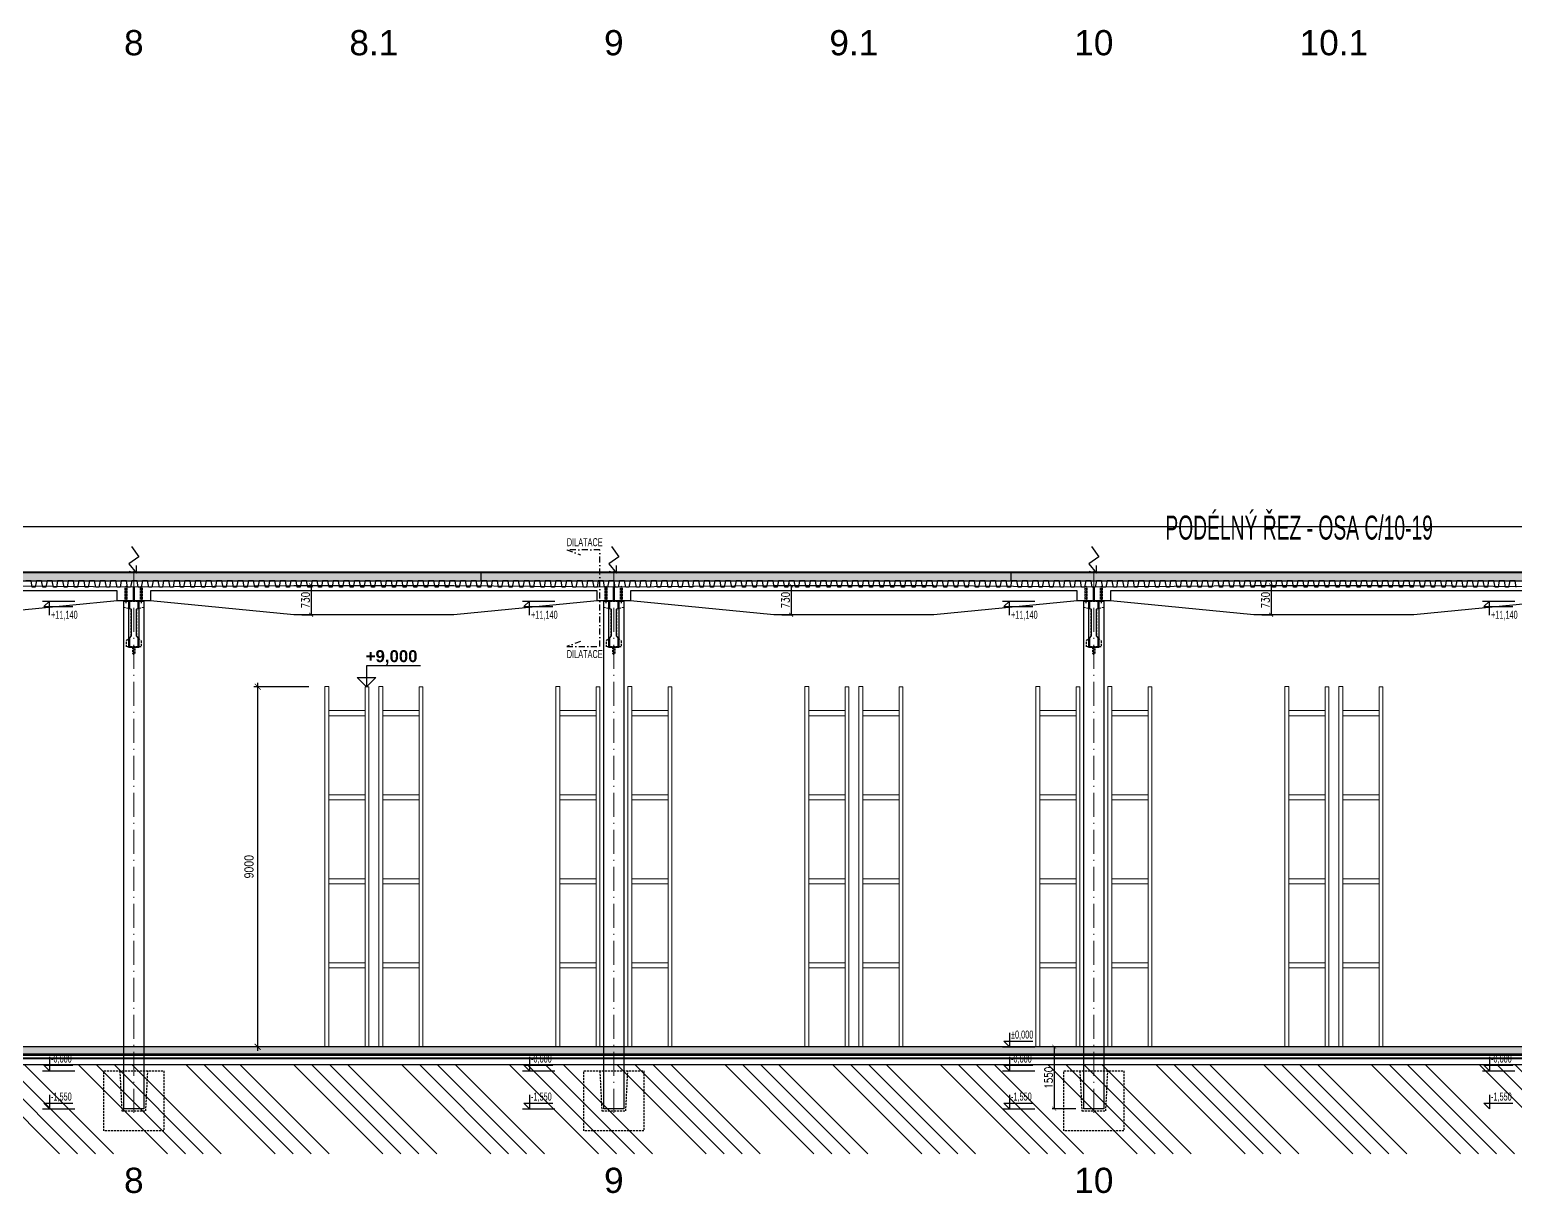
# Model space of a CAD drawing. Header units: millimetres. Extents: x 325046 to 1268204, y 1875583 to 2761998.
# Drawn here: x 787476 to 824615, y 2379859 to 2408947 of the extents above; entities that cross this region are included whole.
import ezdxf
from ezdxf.enums import TextEntityAlignment as Align

# ---------------------------------------------------------------- set-up
doc = ezdxf.new("R2010")
doc.units = ezdxf.units.MM
doc.header["$LTSCALE"] = 100
doc.header["$PDMODE"] = 65
for name, pattern in [('ACAD_ISO10W100', [18.5, 12, -3, 0.5, -3]), ('DASHDOT', [1, 0.5, -0.25, 0, -0.25]), ('DASHED', [0.75, 0.5, -0.25])]:
    doc.linetypes.add(name, pattern=pattern)
for name, color, linetype in [('005', 9, 'Continuous'), ('025', 1, 'Continuous'), ('030', 7, 'Continuous'), ('035', 7, 'Continuous'), ('050', 4, 'Continuous'), ('KOTY', 2, 'Continuous'), ('kóty 100', 5, 'Continuous'), ('POPIS', 7, 'Continuous'), ('Sloupy', 7, 'Continuous'), ('ŠRAF-TERÉN', 34, 'Continuous'), ('ŽB - MONOLIT', 4, 'Continuous')]:
    doc.layers.add(name, color=color, linetype=linetype)
for name, color, linetype, lineweight, true_color in [('IZOLACE - H', 7, 'Continuous', 9, 0x525252), ('PŘÍČKY - SDK', 7, 'Continuous', 30, 0x6a1174), ('TECH - regaly', 7, 'Continuous', 9, 0xa98b7e), ('TRAPÉZ -  KRYTINA', 7, 'Continuous', 25, 0x005875)]:
    doc.layers.add(name, color=color, linetype=linetype, lineweight=lineweight, true_color=true_color)
for name, color, linetype, true_color in [('Izolace tepelná', 7, 'Continuous', 0xfdf0ce), ('Popis OS', 7, 'Continuous', 0xbd0a5d), ('Příprava na dock', 7, 'Continuous', 0x616161), ('VÝŠKOVÉ KOTY', 7, 'Continuous', 0xf90b4b), ('ŽB - Šraf-monol', 7, 'Continuous', 0x6bc2a4)]:
    doc.layers.add(name, color=color, linetype=linetype, true_color=true_color)
doc.layers.add('Objekty - osy', color=5, linetype='ACAD_ISO10W100', lineweight=20)
doc.styles.add('arial 1_200', font='arialbd.ttf', dxfattribs={"height": 300})
doc.styles.add('ARIAL NARROW', font='ARIALN.TTF')
doc.styles.add('ARIL-TENKÝ', font='arial.ttf')
doc.styles.add('ROMANS', font='romans.shx', dxfattribs={"width": 0.8})
doc.dimstyles.new('100', dxfattribs={"dimscale": 100, "dimtxt": 2.3, "dimasz": 1.5, "dimexe": 1, "dimexo": 4, "dimgap": 1, "dimtad": 1, "dimdec": 0, "dimzin": 0, "dimdsep": 46, "dimtxsty": 'ARIAL NARROW', "dimblk": 'ARCHTICK', "dimcen": 4, "dimdle": 1, "dimclrd": 256, "dimclre": 256, "dimclrt": 7, "dimadec": 0, "dimazin": 0, "dimtfac": 1, "dimtdec": 0, "dimtix": 1, "dimtofl": 0, "dimtmove": 0, "dimatfit": 2, "dimldrblk": 'OBLIQUE', "dimfxl": 1, "dimtolj": 1, "dimtzin": 0, "dimlwd": -1, "dimlwe": -1, "dimarcsym": 1})
doc.dimstyles.new('EXT_10', dxfattribs={"dimscale": 100, "dimtxt": 2, "dimasz": 1, "dimexe": 0.5, "dimexo": 2, "dimgap": 0.4, "dimtad": 1, "dimdec": 0, "dimzin": 0, "dimdsep": 46, "dimtxsty": 'ROMANS', "dimblk": 'ARCHTICK', "dimcen": 2, "dimclrd": 256, "dimclre": 256, "dimclrt": 7, "dimadec": 0, "dimazin": 0, "dimtfac": 0.5, "dimtdec": 0, "dimtix": 1, "dimtmove": 2, "dimatfit": 3, "dimldrblk": 'ARCHTICK', "dimfxl": 1, "dimtvp": 93.75, "dimtolj": 1, "dimtzin": 0, "dimarcsym": 0})

# ---------------------------------------------------------------- blocks, each defined once
blk = doc.blocks.new('L1_PO')
at = {"layer": '005', "linetype": 'DASHDOT', "ltscale": 0.5}
for points in [[(2900232, -5311663), (2900232, -5311223)], [(2911852, -5311663), (2911852, -5311223)]]:
    blk.add_lwpolyline(points, dxfattribs=at)
at = {"layer": '030'}
blk.add_lwpolyline([(2904042, -5311223), (2908042, -5311223), (2912022, -5311253), (2912022, -5311603), (2911622, -5311603), (2908042, -5311953), (2904042, -5311953), (2900462, -5311603), (2900062, -5311603), (2900062, -5311253)], close=True, dxfattribs=at)
blk.add_lwpolyline([(2911622, -5311603), (2911622, -5311353), (2900462, -5311353), (2900462, -5311603)], dxfattribs=at)
blk.add_lwpolyline([(2911622, -5311603), (2911622, -5311353), (2900462, -5311353), (2900462, -5311603)], dxfattribs=at)
at = {"layer": '035', "linetype": 'DASHED', "ltscale": 0.5}
for points in [[(2900207, -5311603), (2900207, -5311252)], [(2900257, -5311603), (2900257, -5311252)], [(2911827, -5311603), (2911827, -5311252)], [(2911877, -5311603), (2911877, -5311252)]]:
    blk.add_lwpolyline(points, dxfattribs=at)
blk = doc.blocks.new('HLAVIVE 5 PO')
at = {"layer": 'Příprava na dock', "linetype": 'DASHED'}
blk.add_lwpolyline([(2345597, -5228059), (2345597, -5226559), (2347097, -5226559), (2347097, -5228059)], close=True, dxfattribs=at)
blk.add_lwpolyline([(2345997, -5226559), (2346047, -5227559), (2346647, -5227559), (2346697, -5226559)], dxfattribs=at)
blk = doc.blocks.new('HROMOSVOD')
at = {"layer": 'Sloupy'}
for p, q in [((-215544, -3763603), (-215365, -3763858)), ((-215365, -3763858), (-215611, -3764037)), ((-215611, -3764037), (-215422, -3764264)), ((-215422, -3764264), (-215605, -3764227)), ((-215422, -3764264), (-215425, -3764077))]:
    blk.add_line(p, q, dxfattribs=at)
blk = doc.blocks.new('_ARCHTICK')
at = {"color": 0, "linetype": 'ByBlock', "const_width": 0.15}
blk.add_lwpolyline([(-0.5, -0.5), (0.5, 0.5)], dxfattribs=at)
blk = doc.blocks.new('*D707')
at = {"layer": 'Defpoints', "color": 0, "transparency": 16777216}
for p in [(806079, 2395053), (806079, 2394323), (806510, 2394323)]:
    blk.add_point(p, dxfattribs=at)
at = {"layer": 'KOTY', "lineweight": -2, "transparency": 16777216}
for p, q in [((806279, 2395053), (806560, 2395053)), ((806510, 2395053), (806510, 2394323)), ((806279, 2394323), (806560, 2394323))]:
    blk.add_line(p, q, dxfattribs=at)
at = {"layer": 'KOTY', "lineweight": -2, "transparency": 16777216, "xscale": 100, "yscale": 100, "zscale": 100}
for p, rotation in [((806510, 2395053), 90), ((806510, 2394323), 270)]:
    blk.add_blockref('_ARCHTICK', p, dxfattribs=dict(at, rotation=rotation))
at = {"layer": 'KOTY', "color": 7, "transparency": 16777216, "insert": (806370, 2394688), "char_height": 200, "attachment_point": 5, "rotation": 90, "style": 'ROMANS'}
blk.add_mtext('\\A1;730', dxfattribs=at)
blk = doc.blocks.new('*D708')
at = {"layer": 'Defpoints', "color": 0, "transparency": 16777216}
for p in [(794079, 2395053), (794079, 2394323), (794510, 2394323)]:
    blk.add_point(p, dxfattribs=at)
at = {"layer": 'KOTY', "lineweight": -2, "transparency": 16777216}
for p, q in [((794279, 2395053), (794560, 2395053)), ((794510, 2395053), (794510, 2394323)), ((794279, 2394323), (794560, 2394323))]:
    blk.add_line(p, q, dxfattribs=at)
at = {"layer": 'KOTY', "lineweight": -2, "transparency": 16777216, "xscale": 100, "yscale": 100, "zscale": 100}
for p, rotation in [((794510, 2395053), 90), ((794510, 2394323), 270)]:
    blk.add_blockref('_ARCHTICK', p, dxfattribs=dict(at, rotation=rotation))
at = {"layer": 'KOTY', "color": 7, "transparency": 16777216, "insert": (794370, 2394688), "char_height": 200, "attachment_point": 5, "rotation": 90, "style": 'ROMANS'}
blk.add_mtext('\\A1;730', dxfattribs=at)
blk = doc.blocks.new('*D711')
at = {"layer": 'Defpoints', "color": 0, "transparency": 16777216}
for p in [(818079, 2395053), (818079, 2394323), (818510, 2394323)]:
    blk.add_point(p, dxfattribs=at)
at = {"layer": 'KOTY', "lineweight": -2, "transparency": 16777216}
for p, q in [((818279, 2395053), (818560, 2395053)), ((818510, 2395053), (818510, 2394323)), ((818279, 2394323), (818560, 2394323))]:
    blk.add_line(p, q, dxfattribs=at)
at = {"layer": 'KOTY', "lineweight": -2, "transparency": 16777216, "xscale": 100, "yscale": 100, "zscale": 100}
for p, rotation in [((818510, 2395053), 90), ((818510, 2394323), 270)]:
    blk.add_blockref('_ARCHTICK', p, dxfattribs=dict(at, rotation=rotation))
at = {"layer": 'KOTY', "color": 7, "transparency": 16777216, "insert": (818370, 2394688), "char_height": 200, "attachment_point": 5, "rotation": 90, "style": 'ROMANS'}
blk.add_mtext('\\A1;730', dxfattribs=at)
blk = doc.blocks.new('*D712')
at = {"layer": 'Defpoints', "color": 0, "transparency": 16777216}
for p in [(813829, 2383523), (813089, 2381973), (813829, 2381973)]:
    blk.add_point(p, dxfattribs=at)
at = {"layer": 'KOTY', "lineweight": -2, "transparency": 16777216}
for p, q in [((813629, 2383523), (813039, 2383523)), ((813089, 2383523), (813089, 2381973)), ((813629, 2381973), (813039, 2381973))]:
    blk.add_line(p, q, dxfattribs=at)
at = {"layer": 'KOTY', "lineweight": -2, "transparency": 16777216, "xscale": 100, "yscale": 100, "zscale": 100}
for p, rotation in [((813089, 2383523), 90), ((813089, 2381973), 270)]:
    blk.add_blockref('_ARCHTICK', p, dxfattribs=dict(at, rotation=rotation))
at = {"layer": 'KOTY', "color": 7, "transparency": 16777216, "insert": (812949, 2382748), "char_height": 200, "attachment_point": 5, "rotation": 90, "style": 'ROMANS'}
blk.add_mtext('\\A1;1550', dxfattribs=at)
blk = doc.blocks.new('*D1512')
at = {"layer": 'Defpoints', "color": 0, "linetype": 'ByBlock', "ltscale": 100, "transparency": 16777216}
for p in [(793175, 2392523), (794854, 2392523), (794854, 2383523)]:
    blk.add_point(p, dxfattribs=at)
at = {"layer": 'kóty 100', "linetype": 'ByBlock', "ltscale": 100, "transparency": 16777216}
for p, q in [((794454, 2392523), (793075, 2392523)), ((793175, 2383423), (793175, 2392623)), ((794454, 2383523), (793075, 2383523))]:
    blk.add_line(p, q, dxfattribs=at)
at = {"layer": 'kóty 100', "linetype": 'ByBlock', "ltscale": 100, "transparency": 16777216, "xscale": 150, "yscale": 150, "zscale": 150}
for p, rotation in [((793175, 2392523), 90), ((793175, 2383523), 270)]:
    blk.add_blockref('_ARCHTICK', p, dxfattribs=dict(at, rotation=rotation))
at = {"layer": 'kóty 100', "color": 7, "linetype": 'ByBlock', "ltscale": 100, "transparency": 16777216, "insert": (792958, 2388023), "char_height": 230, "attachment_point": 5, "rotation": 90, "style": 'ARIAL NARROW'}
blk.add_mtext('\\A1;9000', dxfattribs=at)
blk = doc.blocks.new('_Oblique')
at = {"color": 0, "lineweight": -2}
blk.add_line((-0.5, -0.5), (0.5, 0.5), dxfattribs=at)

msp = doc.modelspace()

# ---------------------------------------------------------------- hatches: boundary and pattern name
at = {"layer": 'Izolace tepelná'}
h = msp.add_hatch(color=256, dxfattribs=at)
h.dxf.hatch_style = 1
h.paths.add_polyline_path([(786485.7, 2395373.1), (785407.2, 2395373.1), (785407.2, 2395173.1), (786485.7, 2395173.1)])
h.paths.add_polyline_path([(792485.7, 2395373.1), (786485.7, 2395373.1), (786485.7, 2395173.1), (792485.7, 2395173.1)])
h.paths.add_polyline_path([(798485.7, 2395373.1), (792485.7, 2395373.1), (792485.7, 2395173.1), (792543.5, 2395173.1), (798485.7, 2395173.1)])
h.paths.add_polyline_path([(798760.7, 2395373.1), (798485.7, 2395373.1), (798485.7, 2395173.1), (798760.7, 2395173.1)])
h = msp.add_hatch(color=256, dxfattribs=at)
h.dxf.hatch_style = 1
h.paths.add_polyline_path([(799735.7, 2395373.1), (798657.2, 2395373.1), (798657.2, 2395173.1), (799735.7, 2395173.1)])
h.paths.add_polyline_path([(805735.7, 2395373.1), (799735.7, 2395373.1), (799735.7, 2395173.1), (805735.7, 2395173.1)])
h.paths.add_polyline_path([(811735.7, 2395373.1), (805735.7, 2395373.1), (805735.7, 2395173.1), (805793.5, 2395173.1), (811735.7, 2395173.1)])
h.paths.add_polyline_path([(812010.7, 2395373.1), (811735.7, 2395373.1), (811735.7, 2395173.1), (812010.7, 2395173.1)])
h = msp.add_hatch(color=256, dxfattribs=at)
h.dxf.hatch_style = 1
h.paths.add_polyline_path([(812985.7, 2395373.1), (811907.2, 2395373.1), (811907.2, 2395173.1), (812985.7, 2395173.1)])
h.paths.add_polyline_path([(818985.7, 2395373.1), (812985.7, 2395373.1), (812985.7, 2395173.1), (818985.7, 2395173.1)])
h.paths.add_polyline_path([(824985.7, 2395373.1), (818985.7, 2395373.1), (818985.7, 2395173.1), (819043.5, 2395173.1), (824985.7, 2395173.1)])
h.paths.add_polyline_path([(825260.7, 2395373.1), (824985.7, 2395373.1), (824985.7, 2395173.1), (825260.7, 2395173.1)])
at = {"layer": 'ŠRAF-TERÉN'}
h = msp.add_hatch(dxfattribs=at)
h.set_pattern_fill('ANSI34', color=256, scale=100, angle=90, style=0)
h.set_pattern_definition([(135, (-468487, -136844.4), (-1347.0384, -1347.0384), []), (135, (-468487, -136395.4), (-1347.0384, -1347.0384), []), (135, (-468487, -135946.3), (-1347.0384, -1347.0384), []), (135, (-468487, -135497.3), (-1347.0384, -1347.0384), [])])
h.paths.add_polyline_path([(706303.7, 2383073.1), (711878.7, 2383073.1), (711878.7, 2381723.1), (711328.7, 2381723.1), (711328.7, 2380848.7), (706803.7, 2380848.7), (706803.7, 2381723.1), (706303.7, 2381723.1)])
h.paths.add_polyline_path([(700798.2, 2382764.2), (704598.7, 2382923.1), (705312.2, 2382923.1), (705466.2, 2382724.7), (705803.7, 2382724.7), (705803.7, 2381723.1), (705303.7, 2381723.1), (705303.7, 2380848.7), (700798.2, 2380848.7)])
h.paths.add_polyline_path([(717828.7, 2383073.1), (717828.7, 2381723.1), (717328.7, 2381723.1), (717328.7, 2380848.7), (712828.7, 2380848.7), (712828.7, 2381723.1), (712278.7, 2381723.1), (712278.7, 2381763.1), (712278.7, 2381763.1), (712278.7, 2381883.1), (712278.7, 2383073.1)])
h.paths.add_polyline_path([(718078.7, 2383073.1), (718078.7, 2381723.1), (717828.7, 2381723.1), (717828.7, 2381763.1), (717838.7, 2381763.1), (717838.7, 2381883.1), (717837.8, 2383073.1)])
h.paths.add_polyline_path([(718078.7, 2383073.1), (718328.7, 2383073.1), (718328.7, 2381883.1), (718318.7, 2381883.1), (718318.7, 2381763.1), (718319.1, 2381723.1), (718078.7, 2381723.1)])
h.paths.add_polyline_path([(1017133.1, 2383073.1), (1017036.8, 2380848.7), (718828.7, 2380848.7), (718828.7, 2381723.1), (718328.7, 2381723.1), (718328.7, 2381763.1), (718328.7, 2381763.1), (718328.7, 2381883.1), (718328.7, 2383073.1)])
h.paths.add_polyline_path([(718428.7, 2381723.1), (718828.7, 2381723.1), (718828.7, 2380848.7), (718384.9, 2380848.7)], flags=17)
h.paths.add_polyline_path([(718078.7, 2381723.1), (718328.7, 2381723.1), (718328.7, 2380848.7), (718078.7, 2380848.7)])
h.paths.add_polyline_path([(717828.7, 2381723.1), (718078.7, 2381723.1), (718078.7, 2380848.7), (717828.7, 2380848.7)])
h.paths.add_polyline_path([(717328.7, 2381723.1), (717728.7, 2381723.1), (717772.4, 2380848.7), (717328.7, 2380848.7)], flags=17)
h.paths.add_polyline_path([(712378.7, 2381723.1), (712828.7, 2381723.1), (712828.7, 2380848.7), (712334.9, 2380848.7)], flags=17)
h.paths.add_polyline_path([(712078.7, 2381723.1), (712278.7, 2381723.1), (712278.7, 2380848.7), (712078.7, 2380848.7)])
h.paths.add_polyline_path([(711878.7, 2381723.1), (712078.7, 2381723.1), (712078.7, 2380848.7), (711878.7, 2380848.7)])
h.paths.add_polyline_path([(711328.7, 2381723.1), (711778.7, 2381723.1), (711822.4, 2380848.7), (711328.7, 2380848.7)], flags=17)
h.paths.add_polyline_path([(706403.7, 2381723.1), (706803.7, 2381723.1), (706803.7, 2380848.7), (706359.9, 2380848.7)], flags=17)
h.paths.add_polyline_path([(706078.7, 2381723.1), (706303.7, 2381723.1), (706303.7, 2380848.7), (706078.7, 2380848.7)])
h.paths.add_polyline_path([(705803.7, 2381723.1), (706078.7, 2381723.1), (706078.7, 2380848.7), (705803.7, 2380848.7)])
h.paths.add_polyline_path([(705303.7, 2381723.1), (705703.7, 2381723.1), (705747.4, 2380848.7), (705303.7, 2380848.7)], flags=17)
at = {"layer": 'ŽB - Šraf-monol'}
msp.add_hatch(color=256, dxfattribs=at).paths.add_polyline_path([(1018353.7, 2383523.1), (1018353.7, 2383343.1), (705803.7, 2383343.1), (705803.7, 2383523.1)])

# ---------------------------------------------------------------- linework, layer by layer
at = {"layer": '005', "linetype": 'DASHDOT', "ltscale": 0.5}
for points in [[(790078.7, 2393323.1), (790078.7, 2393573.1)], [(802078.7, 2393323.1), (802078.7, 2393573.1)], [(814078.7, 2393323.1), (814078.7, 2393573.1)]]:
    msp.add_lwpolyline(points, dxfattribs=at)
at = {"layer": '025', "linetype": 'DASHED'}
for points, const_width in [([(789888.7, 2394663.1), (789888.7, 2395003.1)], 20), ([(790268.7, 2394663.1), (790268.7, 2395003.1)], 20), ([(801888.7, 2394663.1), (801888.7, 2395003.1)], 20), ([(802268.7, 2394663.1), (802268.7, 2395003.1)], 20), ([(813888.7, 2394663.1), (813888.7, 2395003.1)], 20), ([(814268.7, 2394663.1), (814268.7, 2395003.1)], 20), ([(790078.7, 2393373.1), (790078.7, 2393523.1)], 25), ([(802078.7, 2393373.1), (802078.7, 2393523.1)], 25), ([(814078.7, 2393373.1), (814078.7, 2393523.1)], 25)]:
    msp.add_lwpolyline(points, dxfattribs=dict(at, const_width=const_width))
at = {"layer": '035', "linetype": 'DASHED'}
for points in [[(789828.7, 2394663.7), (790328.7, 2394663.7), (790328.7, 2394503.8), (790143.7, 2394464.8), (790143.7, 2393793.1), (790263.7, 2393673.1), (790263.7, 2393523.1), (789893.7, 2393523.1), (789893.7, 2393673.1), (790013.7, 2393793.1), (790013.7, 2394464.8), (789828.7, 2394503.8), (789828.7, 2394663.7)], [(801828.7, 2394663.7), (802328.7, 2394663.7), (802328.7, 2394503.8), (802143.7, 2394464.8), (802143.7, 2393793.1), (802263.7, 2393673.1), (802263.7, 2393523.1), (801893.7, 2393523.1), (801893.7, 2393673.1), (802013.7, 2393793.1), (802013.7, 2394464.8), (801828.7, 2394503.8), (801828.7, 2394663.7)], [(813828.7, 2394663.7), (814328.7, 2394663.7), (814328.7, 2394503.8), (814143.7, 2394464.8), (814143.7, 2393793.1), (814263.7, 2393673.1), (814263.7, 2393523.1), (813893.7, 2393523.1), (813893.7, 2393673.1), (814013.7, 2393793.1), (814013.7, 2394464.8), (813828.7, 2394503.8), (813828.7, 2394663.7)]]:
    msp.add_lwpolyline(points, dxfattribs=at)
at = {"layer": '035', "ltscale": 0.5}
for points in [[(789828.7, 2394663.1), (789948.7, 2394663.1), (789948.7, 2393513.1), (790208.7, 2393513.1), (790208.7, 2394663.1), (790328.7, 2394663.1), (790328.7, 2381973.1), (789828.7, 2381973.1)], [(801828.7, 2394663.1), (801948.7, 2394663.1), (801948.7, 2393513.1), (802208.7, 2393513.1), (802208.7, 2394663.1), (802328.7, 2394663.1), (802328.7, 2381973.1), (801828.7, 2381973.1)], [(813828.7, 2394663.1), (813948.7, 2394663.1), (813948.7, 2393513.1), (814208.7, 2393513.1), (814208.7, 2394663.1), (814328.7, 2394663.1), (814328.7, 2381973.1), (813828.7, 2381973.1)]]:
    msp.add_lwpolyline(points, close=True, dxfattribs=at)
at = {"layer": '035', "linetype": 'DASHED'}
for points in [[(790048.7, 2393513.1), (790048.7, 2393353.1), (790108.7, 2393353.1), (790108.7, 2393513.1)], [(802048.7, 2393513.1), (802048.7, 2393353.1), (802108.7, 2393353.1), (802108.7, 2393513.1)], [(814048.7, 2393513.1), (814048.7, 2393353.1), (814108.7, 2393353.1), (814108.7, 2393513.1)]]:
    msp.add_lwpolyline(points, close=True, dxfattribs=at)
at = {"layer": '050', "linetype": 'DASHDOT', "ltscale": 3}
msp.add_lwpolyline([(801247.7, 2393655), (800900.1, 2393530.9), (801728.7, 2393530.9), (801728.7, 2395943.8), (800900.1, 2395943.8), (801247.7, 2395819.6)], dxfattribs=at)
at = {"layer": '050'}
for points in [[(789968.7, 2394663.7), (789968.7, 2394474.3), (790013.7, 2394464.8), (790013.7, 2393793.1), (789968.7, 2393748.1), (789968.7, 2393523.1), (790188.7, 2393523.1), (790188.7, 2393748.1), (790143.7, 2393793.1), (790143.7, 2394464.8), (790188.7, 2394474.3), (790188.7, 2394663.7)], [(801968.7, 2394663.7), (801968.7, 2394474.3), (802013.7, 2394464.8), (802013.7, 2393793.1), (801968.7, 2393748.1), (801968.7, 2393523.1), (802188.7, 2393523.1), (802188.7, 2393748.1), (802143.7, 2393793.1), (802143.7, 2394464.8), (802188.7, 2394474.3), (802188.7, 2394663.7)], [(813968.7, 2394663.7), (813968.7, 2394474.3), (814013.7, 2394464.8), (814013.7, 2393793.1), (813968.7, 2393748.1), (813968.7, 2393523.1), (814188.7, 2393523.1), (814188.7, 2393748.1), (814143.7, 2393793.1), (814143.7, 2394464.8), (814188.7, 2394474.3), (814188.7, 2394663.7)]]:
    msp.add_lwpolyline(points, close=True, dxfattribs=at)
at = {"layer": 'IZOLACE - H', "linetype": 'ByBlock', "ltscale": 1000}
for p, q in [((785407.2, 2395393.1), (798760.7, 2395393.1)), ((798657.2, 2395393.1), (812010.7, 2395393.1)), ((811907.2, 2395393.1), (825260.7, 2395393.1))]:
    msp.add_line(p, q, dxfattribs=at)
at = {"layer": 'IZOLACE - H', "linetype": 'DASHED', "ltscale": 10, "const_width": 20}
for points in [[(785407.2, 2395383.1), (798760.7, 2395383.1)], [(798657.2, 2395383.1), (812010.7, 2395383.1)], [(811907.2, 2395383.1), (825260.7, 2395383.1)]]:
    msp.add_lwpolyline(points, dxfattribs=at)
at = {"layer": 'IZOLACE - H', "linetype": 'DASHED', "ltscale": 5, "const_width": 20, "flags": 128}
msp.add_lwpolyline([(705803.7, 2383323.1), (1018353.7, 2383323.1)], dxfattribs=at)
at = {"layer": 'IZOLACE - H', "linetype": 'ByBlock', "ltscale": 1000, "flags": 128}
for points in [[(705803.7, 2383333.1), (1018189, 2383333.1)], [(705803.7, 2383313.1), (1018353.7, 2383313.1)]]:
    msp.add_lwpolyline(points, dxfattribs=at)
at = {"layer": 'Izolace tepelná'}
for points in [[(798760.7, 2395173.1), (798760.7, 2395373.1), (785407.2, 2395373.1)], [(785407.2, 2395173.1), (798760.7, 2395173.1)], [(812010.7, 2395173.1), (812010.7, 2395373.1), (798657.2, 2395373.1)], [(798657.2, 2395173.1), (812010.7, 2395173.1)], [(825260.7, 2395173.1), (825260.7, 2395373.1), (811907.2, 2395373.1)], [(811907.2, 2395173.1), (825260.7, 2395173.1)], [(1018353.7, 2383233.1), (705803.7, 2383233.1), (705803.7, 2383313.1)], [(705803.7, 2383313.1), (1018353.7, 2383313.1)]]:
    msp.add_lwpolyline(points, dxfattribs=at)
at = {"layer": 'KOTY'}
for p, q in [((787791.8, 2394663.1), (788601.3, 2394663.1)), ((799791.8, 2394663.1), (800601.3, 2394663.1)), ((811791.8, 2394663.1), (812601.3, 2394663.1)), ((823791.8, 2394663.1), (824601.3, 2394663.1)), ((811791.8, 2383523.1), (812601.3, 2383523.1)), ((787791.8, 2382923.1), (788601.3, 2382923.1)), ((799791.8, 2382923.1), (800601.3, 2382923.1)), ((811791.8, 2382923.1), (812601.3, 2382923.1)), ((823791.8, 2382923.1), (824601.3, 2382923.1)), ((787791.8, 2381973.1), (788601.3, 2381973.1)), ((799791.8, 2381973.1), (800601.3, 2381973.1)), ((811791.8, 2381973.1), (812601.3, 2381973.1))]:
    msp.add_line(p, q, dxfattribs=at)
at = {"layer": 'KOTY', "flags": 128}
for points in [[(787966.5, 2394312.2), (787966.5, 2394663.1), (787831.5, 2394528.1), (788556.5, 2394528.1)], [(799966.5, 2394312.2), (799966.5, 2394663.1), (799831.5, 2394528.1), (800556.5, 2394528.1)], [(811966.5, 2394312.2), (811966.5, 2394663.1), (811831.5, 2394528.1), (812556.5, 2394528.1)], [(823966.5, 2394312.2), (823966.5, 2394663.1), (823831.5, 2394528.1), (824556.5, 2394528.1)], [(811966.5, 2383874), (811966.5, 2383523.1), (811831.5, 2383658.1), (812556.5, 2383658.1)], [(787966.5, 2383274), (787966.5, 2382923.1), (787831.5, 2383058.1), (788556.5, 2383058.1)], [(799966.5, 2383274), (799966.5, 2382923.1), (799831.5, 2383058.1), (800556.5, 2383058.1)], [(811966.5, 2383274), (811966.5, 2382923.1), (811831.5, 2383058.1), (812556.5, 2383058.1)], [(823966.5, 2383274), (823966.5, 2382923.1), (823831.5, 2383058.1), (824556.5, 2383058.1)], [(787966.5, 2382324), (787966.5, 2381973.1), (787831.5, 2382108.1), (788556.5, 2382108.1)], [(799966.5, 2382324), (799966.5, 2381973.1), (799831.5, 2382108.1), (800556.5, 2382108.1)], [(811966.5, 2382324), (811966.5, 2381973.1), (811831.5, 2382108.1), (812556.5, 2382108.1)], [(823966.5, 2382324), (823966.5, 2381973.1), (823831.5, 2382108.1), (824556.5, 2382108.1)]]:
    msp.add_lwpolyline(points, dxfattribs=at)
at = {"layer": 'kóty 100'}
msp.add_line((1024720.1, 2396523.1), (705683.7, 2396523.1), dxfattribs=at)
at = {"layer": 'Objekty - osy', "ltscale": 0.5}
for points in [[(790078.7, 2395423.5), (790078.7, 2381773.1)], [(802078.7, 2395423.5), (802078.7, 2381773.1)], [(814078.7, 2395423.5), (814078.7, 2381773.1)]]:
    msp.add_lwpolyline(points, dxfattribs=at)
at = {"layer": 'PŘÍČKY - SDK'}
msp.add_line((705803.7, 2383230.5), (1018353.7, 2383230.5), dxfattribs=at)
at = {"layer": 'TECH - regaly', "linetype": 'ByBlock', "ltscale": 100}
for points in [[(794853.7, 2392526.3), (794957.3, 2392526.3), (794957.3, 2383523.1), (794853.7, 2383523.1)], [(795858.6, 2392522.6), (795953.7, 2392522.6), (795953.7, 2383523.1), (795858.6, 2383523.1)], [(796203.7, 2392526.3), (796307.3, 2392526.3), (796307.3, 2383523.1), (796203.7, 2383523.1)], [(797208.6, 2392522.6), (797303.7, 2392522.6), (797303.7, 2383523.1), (797208.6, 2383523.1)], [(800628.7, 2392526.3), (800732.3, 2392526.3), (800732.3, 2383523.1), (800628.7, 2383523.1)], [(801633.6, 2392522.6), (801728.7, 2392522.6), (801728.7, 2383523.1), (801633.6, 2383523.1)], [(802428.7, 2392526.3), (802532.3, 2392526.3), (802532.3, 2383523.1), (802428.7, 2383523.1)], [(803433.6, 2392522.6), (803528.7, 2392522.6), (803528.7, 2383523.1), (803433.6, 2383523.1)], [(806853.7, 2392526.3), (806957.3, 2392526.3), (806957.3, 2383523.1), (806853.7, 2383523.1)], [(807858.6, 2392522.6), (807953.7, 2392522.6), (807953.7, 2383523.1), (807858.6, 2383523.1)], [(808203.7, 2392526.3), (808307.3, 2392526.3), (808307.3, 2383523.1), (808203.7, 2383523.1)], [(809208.6, 2392522.6), (809303.7, 2392522.6), (809303.7, 2383523.1), (809208.6, 2383523.1)], [(812628.7, 2392526.3), (812732.3, 2392526.3), (812732.3, 2383523.1), (812628.7, 2383523.1)], [(813633.6, 2392522.6), (813728.7, 2392522.6), (813728.7, 2383523.1), (813633.6, 2383523.1)], [(814428.7, 2392526.3), (814532.3, 2392526.3), (814532.3, 2383523.1), (814428.7, 2383523.1)], [(815433.6, 2392522.6), (815528.7, 2392522.6), (815528.7, 2383523.1), (815433.6, 2383523.1)], [(818853.7, 2392526.3), (818957.3, 2392526.3), (818957.3, 2383523.1), (818853.7, 2383523.1)], [(819858.6, 2392522.6), (819953.7, 2392522.6), (819953.7, 2383523.1), (819858.6, 2383523.1)], [(820203.7, 2392526.3), (820307.3, 2392526.3), (820307.3, 2383523.1), (820203.7, 2383523.1)], [(821208.6, 2392522.6), (821303.7, 2392522.6), (821303.7, 2383523.1), (821208.6, 2383523.1)], [(794957.3, 2391930.1), (795858.6, 2391930.1), (795858.6, 2391791.9), (794957.3, 2391791.9)], [(796307.3, 2391930.1), (797208.6, 2391930.1), (797208.6, 2391791.9), (796307.3, 2391791.9)], [(800732.3, 2391930.1), (801633.6, 2391930.1), (801633.6, 2391791.9), (800732.3, 2391791.9)], [(802532.3, 2391930.1), (803433.6, 2391930.1), (803433.6, 2391791.9), (802532.3, 2391791.9)], [(806957.3, 2391930.1), (807858.6, 2391930.1), (807858.6, 2391791.9), (806957.3, 2391791.9)], [(808307.3, 2391930.1), (809208.6, 2391930.1), (809208.6, 2391791.9), (808307.3, 2391791.9)], [(812732.3, 2391930.1), (813633.6, 2391930.1), (813633.6, 2391791.9), (812732.3, 2391791.9)], [(814532.3, 2391930.1), (815433.6, 2391930.1), (815433.6, 2391791.9), (814532.3, 2391791.9)], [(818957.3, 2391930.1), (819858.6, 2391930.1), (819858.6, 2391791.9), (818957.3, 2391791.9)], [(820307.3, 2391930.1), (821208.6, 2391930.1), (821208.6, 2391791.9), (820307.3, 2391791.9)], [(794957.3, 2389821.9), (795858.6, 2389821.9), (795858.6, 2389692.3), (794957.3, 2389692.3)], [(796307.3, 2389821.9), (797208.6, 2389821.9), (797208.6, 2389692.3), (796307.3, 2389692.3)], [(800732.3, 2389821.9), (801633.6, 2389821.9), (801633.6, 2389692.3), (800732.3, 2389692.3)], [(802532.3, 2389821.9), (803433.6, 2389821.9), (803433.6, 2389692.3), (802532.3, 2389692.3)], [(806957.3, 2389821.9), (807858.6, 2389821.9), (807858.6, 2389692.3), (806957.3, 2389692.3)], [(808307.3, 2389821.9), (809208.6, 2389821.9), (809208.6, 2389692.3), (808307.3, 2389692.3)], [(812732.3, 2389821.9), (813633.6, 2389821.9), (813633.6, 2389692.3), (812732.3, 2389692.3)], [(814532.3, 2389821.9), (815433.6, 2389821.9), (815433.6, 2389692.3), (814532.3, 2389692.3)], [(818957.3, 2389821.9), (819858.6, 2389821.9), (819858.6, 2389692.3), (818957.3, 2389692.3)], [(820307.3, 2389821.9), (821208.6, 2389821.9), (821208.6, 2389692.3), (820307.3, 2389692.3)], [(794957.3, 2387722.3), (795858.6, 2387722.3), (795858.6, 2387592.7), (794957.3, 2387592.7)], [(796307.3, 2387722.3), (797208.6, 2387722.3), (797208.6, 2387592.7), (796307.3, 2387592.7)], [(800732.3, 2387722.3), (801633.6, 2387722.3), (801633.6, 2387592.7), (800732.3, 2387592.7)], [(802532.3, 2387722.3), (803433.6, 2387722.3), (803433.6, 2387592.7), (802532.3, 2387592.7)], [(806957.3, 2387722.3), (807858.6, 2387722.3), (807858.6, 2387592.7), (806957.3, 2387592.7)], [(808307.3, 2387722.3), (809208.6, 2387722.3), (809208.6, 2387592.7), (808307.3, 2387592.7)], [(812732.3, 2387722.3), (813633.6, 2387722.3), (813633.6, 2387592.7), (812732.3, 2387592.7)], [(814532.3, 2387722.3), (815433.6, 2387722.3), (815433.6, 2387592.7), (814532.3, 2387592.7)], [(818957.3, 2387722.3), (819858.6, 2387722.3), (819858.6, 2387592.7), (818957.3, 2387592.7)], [(820307.3, 2387722.3), (821208.6, 2387722.3), (821208.6, 2387592.7), (820307.3, 2387592.7)], [(794957.3, 2385622.7), (795858.6, 2385622.7), (795858.6, 2385493.1), (794957.3, 2385493.1)], [(796307.3, 2385622.7), (797208.6, 2385622.7), (797208.6, 2385493.1), (796307.3, 2385493.1)], [(800732.3, 2385622.7), (801633.6, 2385622.7), (801633.6, 2385493.1), (800732.3, 2385493.1)], [(802532.3, 2385622.7), (803433.6, 2385622.7), (803433.6, 2385493.1), (802532.3, 2385493.1)], [(806957.3, 2385622.7), (807858.6, 2385622.7), (807858.6, 2385493.1), (806957.3, 2385493.1)], [(808307.3, 2385622.7), (809208.6, 2385622.7), (809208.6, 2385493.1), (808307.3, 2385493.1)], [(812732.3, 2385622.7), (813633.6, 2385622.7), (813633.6, 2385493.1), (812732.3, 2385493.1)], [(814532.3, 2385622.7), (815433.6, 2385622.7), (815433.6, 2385493.1), (814532.3, 2385493.1)], [(818957.3, 2385622.7), (819858.6, 2385622.7), (819858.6, 2385493.1), (818957.3, 2385493.1)], [(820307.3, 2385622.7), (821208.6, 2385622.7), (821208.6, 2385493.1), (820307.3, 2385493.1)]]:
    msp.add_lwpolyline(points, close=True, dxfattribs=at)
at = {"layer": 'TRAPÉZ -  KRYTINA', "flags": 128}
for points in [[(798761.2, 2395107.5), (798743.5, 2395013.1), (798693.5, 2395013.1), (798668.5, 2395013.1), (798638.5, 2395173.1), (798508.5, 2395173.1), (798478.5, 2395013.1), (798428.5, 2395013.1), (798403.5, 2395013.1), (798373.5, 2395173.1), (798243.5, 2395173.1), (798213.5, 2395013.1), (798163.5, 2395013.1), (798138.5, 2395013.1), (798108.5, 2395173.1), (797978.5, 2395173.1), (797948.5, 2395013.1), (797898.5, 2395013.1), (797873.5, 2395013.1), (797843.5, 2395173.1), (797713.5, 2395173.1), (797683.5, 2395013.1), (797633.5, 2395013.1), (797608.5, 2395013.1), (797578.5, 2395173.1), (797448.5, 2395173.1), (797418.5, 2395013.1), (797368.5, 2395013.1), (797343.5, 2395013.1), (797313.5, 2395173.1), (797183.5, 2395173.1), (797153.5, 2395013.1), (797103.5, 2395013.1), (797078.5, 2395013.1), (797048.5, 2395173.1), (796918.5, 2395173.1), (796888.5, 2395013.1), (796838.5, 2395013.1), (796813.5, 2395013.1), (796783.5, 2395173.1), (796653.5, 2395173.1), (796623.5, 2395013.1), (796573.5, 2395013.1), (796548.5, 2395013.1), (796518.5, 2395173.1), (796388.5, 2395173.1), (796358.5, 2395013.1), (796308.5, 2395013.1), (796283.5, 2395013.1), (796253.5, 2395173.1), (796123.5, 2395173.1), (796093.5, 2395013.1), (796043.5, 2395013.1), (796018.5, 2395013.1), (795988.5, 2395173.1), (795858.5, 2395173.1), (795828.5, 2395013.1), (795778.5, 2395013.1), (795753.5, 2395013.1), (795723.5, 2395173.1), (795593.5, 2395173.1), (795563.5, 2395013.1), (795513.5, 2395013.1), (795488.5, 2395013.1), (795458.5, 2395173.1), (795328.5, 2395173.1), (795298.5, 2395013.1), (795248.5, 2395013.1), (795223.5, 2395013.1), (795193.5, 2395173.1), (795063.5, 2395173.1), (795033.5, 2395013.1), (794983.5, 2395013.1), (794958.5, 2395013.1), (794928.5, 2395173.1), (794798.5, 2395173.1), (794768.5, 2395013.1), (794718.5, 2395013.1), (794693.5, 2395013.1), (794663.5, 2395173.1), (794533.5, 2395173.1), (794503.5, 2395013.1), (794453.5, 2395013.1), (794428.5, 2395013.1), (794398.5, 2395173.1), (794268.5, 2395173.1), (794238.5, 2395013.1), (794188.5, 2395013.1), (794163.5, 2395013.1), (794133.5, 2395173.1), (794003.5, 2395173.1), (793973.5, 2395013.1), (793923.5, 2395013.1), (793898.5, 2395013.1), (793868.5, 2395173.1), (793738.5, 2395173.1), (793708.5, 2395013.1), (793658.5, 2395013.1), (793633.5, 2395013.1), (793603.5, 2395173.1), (793473.5, 2395173.1), (793443.5, 2395013.1), (793393.5, 2395013.1), (793368.5, 2395013.1), (793338.5, 2395173.1), (793208.5, 2395173.1), (793178.5, 2395013.1), (793128.5, 2395013.1), (793103.5, 2395013.1), (793073.5, 2395173.1), (792943.5, 2395173.1), (792913.5, 2395013.1), (792863.5, 2395013.1), (792838.5, 2395013.1), (792808.5, 2395173.1), (792678.5, 2395173.1), (792648.5, 2395013.1), (792598.5, 2395013.1), (792573.5, 2395013.1), (792543.5, 2395173.1), (792413.5, 2395173.1), (792383.5, 2395013.1), (792333.5, 2395013.1), (792308.5, 2395013.1), (792278.5, 2395173.1), (792148.5, 2395173.1), (792118.5, 2395013.1), (792068.5, 2395013.1), (792043.5, 2395013.1), (792013.5, 2395173.1), (791883.5, 2395173.1), (791853.5, 2395013.1), (791803.5, 2395013.1), (791778.5, 2395013.1), (791748.5, 2395173.1), (791618.5, 2395173.1), (791588.5, 2395013.1), (791538.5, 2395013.1), (791513.5, 2395013.1), (791483.5, 2395173.1), (791353.5, 2395173.1), (791323.5, 2395013.1), (791273.5, 2395013.1), (791248.5, 2395013.1), (791218.5, 2395173.1), (791088.5, 2395173.1), (791058.5, 2395013.1), (791008.5, 2395013.1), (790983.5, 2395013.1), (790953.5, 2395173.1), (790823.5, 2395173.1), (790793.5, 2395013.1), (790743.5, 2395013.1), (790718.5, 2395013.1), (790688.5, 2395173.1), (790558.5, 2395173.1), (790528.5, 2395013.1), (790478.5, 2395013.1), (790453.5, 2395013.1), (790423.5, 2395173.1), (790293.5, 2395173.1), (790263.5, 2395013.1), (790213.5, 2395013.1), (790188.5, 2395013.1), (790158.5, 2395173.1), (790028.5, 2395173.1), (789998.5, 2395013.1), (789948.5, 2395013.1), (789923.5, 2395013.1), (789893.5, 2395173.1), (789763.5, 2395173.1), (789733.5, 2395013.1), (789683.5, 2395013.1), (789658.5, 2395013.1), (789628.5, 2395173.1), (789498.5, 2395173.1), (789468.5, 2395013.1), (789418.5, 2395013.1), (789393.5, 2395013.1), (789363.5, 2395173.1), (789233.5, 2395173.1), (789203.5, 2395013.1), (789153.5, 2395013.1), (789128.5, 2395013.1), (789098.5, 2395173.1), (788968.5, 2395173.1), (788938.5, 2395013.1), (788888.5, 2395013.1), (788863.5, 2395013.1), (788833.5, 2395173.1), (788703.5, 2395173.1), (788673.5, 2395013.1), (788623.5, 2395013.1), (788598.5, 2395013.1), (788568.5, 2395173.1), (788438.5, 2395173.1), (788408.5, 2395013.1), (788358.5, 2395013.1), (788333.5, 2395013.1), (788303.5, 2395173.1), (788173.5, 2395173.1), (788143.5, 2395013.1), (788093.5, 2395013.1), (788068.5, 2395013.1), (788038.5, 2395173.1), (787908.5, 2395173.1), (787878.5, 2395013.1), (787828.5, 2395013.1), (787803.5, 2395013.1), (787773.5, 2395173.1), (787643.5, 2395173.1), (787613.5, 2395013.1), (787563.5, 2395013.1), (787538.5, 2395013.1), (787508.5, 2395173.1), (787378.5, 2395173.1)], [(812011.2, 2395107.5), (811993.5, 2395013.1), (811943.5, 2395013.1), (811918.5, 2395013.1), (811888.5, 2395173.1), (811758.5, 2395173.1), (811728.5, 2395013.1), (811678.5, 2395013.1), (811653.5, 2395013.1), (811623.5, 2395173.1), (811493.5, 2395173.1), (811463.5, 2395013.1), (811413.5, 2395013.1), (811388.5, 2395013.1), (811358.5, 2395173.1), (811228.5, 2395173.1), (811198.5, 2395013.1), (811148.5, 2395013.1), (811123.5, 2395013.1), (811093.5, 2395173.1), (810963.5, 2395173.1), (810933.5, 2395013.1), (810883.5, 2395013.1), (810858.5, 2395013.1), (810828.5, 2395173.1), (810698.5, 2395173.1), (810668.5, 2395013.1), (810618.5, 2395013.1), (810593.5, 2395013.1), (810563.5, 2395173.1), (810433.5, 2395173.1), (810403.5, 2395013.1), (810353.5, 2395013.1), (810328.5, 2395013.1), (810298.5, 2395173.1), (810168.5, 2395173.1), (810138.5, 2395013.1), (810088.5, 2395013.1), (810063.5, 2395013.1), (810033.5, 2395173.1), (809903.5, 2395173.1), (809873.5, 2395013.1), (809823.5, 2395013.1), (809798.5, 2395013.1), (809768.5, 2395173.1), (809638.5, 2395173.1), (809608.5, 2395013.1), (809558.5, 2395013.1), (809533.5, 2395013.1), (809503.5, 2395173.1), (809373.5, 2395173.1), (809343.5, 2395013.1), (809293.5, 2395013.1), (809268.5, 2395013.1), (809238.5, 2395173.1), (809108.5, 2395173.1), (809078.5, 2395013.1), (809028.5, 2395013.1), (809003.5, 2395013.1), (808973.5, 2395173.1), (808843.5, 2395173.1), (808813.5, 2395013.1), (808763.5, 2395013.1), (808738.5, 2395013.1), (808708.5, 2395173.1), (808578.5, 2395173.1), (808548.5, 2395013.1), (808498.5, 2395013.1), (808473.5, 2395013.1), (808443.5, 2395173.1), (808313.5, 2395173.1), (808283.5, 2395013.1), (808233.5, 2395013.1), (808208.5, 2395013.1), (808178.5, 2395173.1), (808048.5, 2395173.1), (808018.5, 2395013.1), (807968.5, 2395013.1), (807943.5, 2395013.1), (807913.5, 2395173.1), (807783.5, 2395173.1), (807753.5, 2395013.1), (807703.5, 2395013.1), (807678.5, 2395013.1), (807648.5, 2395173.1), (807518.5, 2395173.1), (807488.5, 2395013.1), (807438.5, 2395013.1), (807413.5, 2395013.1), (807383.5, 2395173.1), (807253.5, 2395173.1), (807223.5, 2395013.1), (807173.5, 2395013.1), (807148.5, 2395013.1), (807118.5, 2395173.1), (806988.5, 2395173.1), (806958.5, 2395013.1), (806908.5, 2395013.1), (806883.5, 2395013.1), (806853.5, 2395173.1), (806723.5, 2395173.1), (806693.5, 2395013.1), (806643.5, 2395013.1), (806618.5, 2395013.1), (806588.5, 2395173.1), (806458.5, 2395173.1), (806428.5, 2395013.1), (806378.5, 2395013.1), (806353.5, 2395013.1), (806323.5, 2395173.1), (806193.5, 2395173.1), (806163.5, 2395013.1), (806113.5, 2395013.1), (806088.5, 2395013.1), (806058.5, 2395173.1), (805928.5, 2395173.1), (805898.5, 2395013.1), (805848.5, 2395013.1), (805823.5, 2395013.1), (805793.5, 2395173.1), (805663.5, 2395173.1), (805633.5, 2395013.1), (805583.5, 2395013.1), (805558.5, 2395013.1), (805528.5, 2395173.1), (805398.5, 2395173.1), (805368.5, 2395013.1), (805318.5, 2395013.1), (805293.5, 2395013.1), (805263.5, 2395173.1), (805133.5, 2395173.1), (805103.5, 2395013.1), (805053.5, 2395013.1), (805028.5, 2395013.1), (804998.5, 2395173.1), (804868.5, 2395173.1), (804838.5, 2395013.1), (804788.5, 2395013.1), (804763.5, 2395013.1), (804733.5, 2395173.1), (804603.5, 2395173.1), (804573.5, 2395013.1), (804523.5, 2395013.1), (804498.5, 2395013.1), (804468.5, 2395173.1), (804338.5, 2395173.1), (804308.5, 2395013.1), (804258.5, 2395013.1), (804233.5, 2395013.1), (804203.5, 2395173.1), (804073.5, 2395173.1), (804043.5, 2395013.1), (803993.5, 2395013.1), (803968.5, 2395013.1), (803938.5, 2395173.1), (803808.5, 2395173.1), (803778.5, 2395013.1), (803728.5, 2395013.1), (803703.5, 2395013.1), (803673.5, 2395173.1), (803543.5, 2395173.1), (803513.5, 2395013.1), (803463.5, 2395013.1), (803438.5, 2395013.1), (803408.5, 2395173.1), (803278.5, 2395173.1), (803248.5, 2395013.1), (803198.5, 2395013.1), (803173.5, 2395013.1), (803143.5, 2395173.1), (803013.5, 2395173.1), (802983.5, 2395013.1), (802933.5, 2395013.1), (802908.5, 2395013.1), (802878.5, 2395173.1), (802748.5, 2395173.1), (802718.5, 2395013.1), (802668.5, 2395013.1), (802643.5, 2395013.1), (802613.5, 2395173.1), (802483.5, 2395173.1), (802453.5, 2395013.1), (802403.5, 2395013.1), (802378.5, 2395013.1), (802348.5, 2395173.1), (802218.5, 2395173.1), (802188.5, 2395013.1), (802138.5, 2395013.1), (802113.5, 2395013.1), (802083.5, 2395173.1), (801953.5, 2395173.1), (801923.5, 2395013.1), (801873.5, 2395013.1), (801848.5, 2395013.1), (801818.5, 2395173.1), (801688.5, 2395173.1), (801658.5, 2395013.1), (801608.5, 2395013.1), (801583.5, 2395013.1), (801553.5, 2395173.1), (801423.5, 2395173.1), (801393.5, 2395013.1), (801343.5, 2395013.1), (801318.5, 2395013.1), (801288.5, 2395173.1), (801158.5, 2395173.1), (801128.5, 2395013.1), (801078.5, 2395013.1), (801053.5, 2395013.1), (801023.5, 2395173.1), (800893.5, 2395173.1), (800863.5, 2395013.1), (800813.5, 2395013.1), (800788.5, 2395013.1), (800758.5, 2395173.1), (800628.5, 2395173.1), (800598.5, 2395013.1), (800548.5, 2395013.1), (800523.5, 2395013.1), (800493.5, 2395173.1), (800363.5, 2395173.1), (800333.5, 2395013.1), (800283.5, 2395013.1), (800258.5, 2395013.1), (800228.5, 2395173.1), (800098.5, 2395173.1), (800068.5, 2395013.1), (800018.5, 2395013.1), (799993.5, 2395013.1), (799963.5, 2395173.1), (799833.5, 2395173.1), (799803.5, 2395013.1), (799753.5, 2395013.1), (799728.5, 2395013.1), (799698.5, 2395173.1), (799568.5, 2395173.1), (799538.5, 2395013.1), (799488.5, 2395013.1), (799463.5, 2395013.1), (799433.5, 2395173.1), (799303.5, 2395173.1), (799273.5, 2395013.1), (799223.5, 2395013.1), (799198.5, 2395013.1), (799168.5, 2395173.1), (799038.5, 2395173.1), (799008.5, 2395013.1), (798958.5, 2395013.1), (798933.5, 2395013.1), (798903.5, 2395173.1), (798773.5, 2395173.1), (798743.5, 2395013.1), (798693.5, 2395013.1), (798668.5, 2395013.1), (798657.2, 2395073.3)], [(824638.5, 2395013.1), (824608.5, 2395173.1), (824478.5, 2395173.1), (824448.5, 2395013.1), (824398.5, 2395013.1), (824373.5, 2395013.1), (824343.5, 2395173.1), (824213.5, 2395173.1), (824183.5, 2395013.1), (824133.5, 2395013.1), (824108.5, 2395013.1), (824078.5, 2395173.1), (823948.5, 2395173.1), (823918.5, 2395013.1), (823868.5, 2395013.1), (823843.5, 2395013.1), (823813.5, 2395173.1), (823683.5, 2395173.1), (823653.5, 2395013.1), (823603.5, 2395013.1), (823578.5, 2395013.1), (823548.5, 2395173.1), (823418.5, 2395173.1), (823388.5, 2395013.1), (823338.5, 2395013.1), (823313.5, 2395013.1), (823283.5, 2395173.1), (823153.5, 2395173.1), (823123.5, 2395013.1), (823073.5, 2395013.1), (823048.5, 2395013.1), (823018.5, 2395173.1), (822888.5, 2395173.1), (822858.5, 2395013.1), (822808.5, 2395013.1), (822783.5, 2395013.1), (822753.5, 2395173.1), (822623.5, 2395173.1), (822593.5, 2395013.1), (822543.5, 2395013.1), (822518.5, 2395013.1), (822488.5, 2395173.1), (822358.5, 2395173.1), (822328.5, 2395013.1), (822278.5, 2395013.1), (822253.5, 2395013.1), (822223.5, 2395173.1), (822093.5, 2395173.1), (822063.5, 2395013.1), (822013.5, 2395013.1), (821988.5, 2395013.1), (821958.5, 2395173.1), (821828.5, 2395173.1), (821798.5, 2395013.1), (821748.5, 2395013.1), (821723.5, 2395013.1), (821693.5, 2395173.1), (821563.5, 2395173.1), (821533.5, 2395013.1), (821483.5, 2395013.1), (821458.5, 2395013.1), (821428.5, 2395173.1), (821298.5, 2395173.1), (821268.5, 2395013.1), (821218.5, 2395013.1), (821193.5, 2395013.1), (821163.5, 2395173.1), (821033.5, 2395173.1), (821003.5, 2395013.1), (820953.5, 2395013.1), (820928.5, 2395013.1), (820898.5, 2395173.1), (820768.5, 2395173.1), (820738.5, 2395013.1), (820688.5, 2395013.1), (820663.5, 2395013.1), (820633.5, 2395173.1), (820503.5, 2395173.1), (820473.5, 2395013.1), (820423.5, 2395013.1), (820398.5, 2395013.1), (820368.5, 2395173.1), (820238.5, 2395173.1), (820208.5, 2395013.1), (820158.5, 2395013.1), (820133.5, 2395013.1), (820103.5, 2395173.1), (819973.5, 2395173.1), (819943.5, 2395013.1), (819893.5, 2395013.1), (819868.5, 2395013.1), (819838.5, 2395173.1), (819708.5, 2395173.1), (819678.5, 2395013.1), (819628.5, 2395013.1), (819603.5, 2395013.1), (819573.5, 2395173.1), (819443.5, 2395173.1), (819413.5, 2395013.1), (819363.5, 2395013.1), (819338.5, 2395013.1), (819308.5, 2395173.1), (819178.5, 2395173.1), (819148.5, 2395013.1), (819098.5, 2395013.1), (819073.5, 2395013.1), (819043.5, 2395173.1), (818913.5, 2395173.1), (818883.5, 2395013.1), (818833.5, 2395013.1), (818808.5, 2395013.1), (818778.5, 2395173.1), (818648.5, 2395173.1), (818618.5, 2395013.1), (818568.5, 2395013.1), (818543.5, 2395013.1), (818513.5, 2395173.1), (818383.5, 2395173.1), (818353.5, 2395013.1), (818303.5, 2395013.1), (818278.5, 2395013.1), (818248.5, 2395173.1), (818118.5, 2395173.1), (818088.5, 2395013.1), (818038.5, 2395013.1), (818013.5, 2395013.1), (817983.5, 2395173.1), (817853.5, 2395173.1), (817823.5, 2395013.1), (817773.5, 2395013.1), (817748.5, 2395013.1), (817718.5, 2395173.1), (817588.5, 2395173.1), (817558.5, 2395013.1), (817508.5, 2395013.1), (817483.5, 2395013.1), (817453.5, 2395173.1), (817323.5, 2395173.1), (817293.5, 2395013.1), (817243.5, 2395013.1), (817218.5, 2395013.1), (817188.5, 2395173.1), (817058.5, 2395173.1), (817028.5, 2395013.1), (816978.5, 2395013.1), (816953.5, 2395013.1), (816923.5, 2395173.1), (816793.5, 2395173.1), (816763.5, 2395013.1), (816713.5, 2395013.1), (816688.5, 2395013.1), (816658.5, 2395173.1), (816528.5, 2395173.1), (816498.5, 2395013.1), (816448.5, 2395013.1), (816423.5, 2395013.1), (816393.5, 2395173.1), (816263.5, 2395173.1), (816233.5, 2395013.1), (816183.5, 2395013.1), (816158.5, 2395013.1), (816128.5, 2395173.1), (815998.5, 2395173.1), (815968.5, 2395013.1), (815918.5, 2395013.1), (815893.5, 2395013.1), (815863.5, 2395173.1), (815733.5, 2395173.1), (815703.5, 2395013.1), (815653.5, 2395013.1), (815628.5, 2395013.1), (815598.5, 2395173.1), (815468.5, 2395173.1), (815438.5, 2395013.1), (815388.5, 2395013.1), (815363.5, 2395013.1), (815333.5, 2395173.1), (815203.5, 2395173.1), (815173.5, 2395013.1), (815123.5, 2395013.1), (815098.5, 2395013.1), (815068.5, 2395173.1), (814938.5, 2395173.1), (814908.5, 2395013.1), (814858.5, 2395013.1), (814833.5, 2395013.1), (814803.5, 2395173.1), (814673.5, 2395173.1), (814643.5, 2395013.1), (814593.5, 2395013.1), (814568.5, 2395013.1), (814538.5, 2395173.1), (814408.5, 2395173.1), (814378.5, 2395013.1), (814328.5, 2395013.1), (814303.5, 2395013.1), (814273.5, 2395173.1), (814143.5, 2395173.1), (814113.5, 2395013.1), (814063.5, 2395013.1), (814038.5, 2395013.1), (814008.5, 2395173.1), (813878.5, 2395173.1), (813848.5, 2395013.1), (813798.5, 2395013.1), (813773.5, 2395013.1), (813743.5, 2395173.1), (813613.5, 2395173.1), (813583.5, 2395013.1), (813533.5, 2395013.1), (813508.5, 2395013.1), (813478.5, 2395173.1), (813348.5, 2395173.1), (813318.5, 2395013.1), (813268.5, 2395013.1), (813243.5, 2395013.1), (813213.5, 2395173.1), (813083.5, 2395173.1), (813053.5, 2395013.1), (813003.5, 2395013.1), (812978.5, 2395013.1), (812948.5, 2395173.1), (812818.5, 2395173.1), (812788.5, 2395013.1), (812738.5, 2395013.1), (812713.5, 2395013.1), (812683.5, 2395173.1), (812553.5, 2395173.1), (812523.5, 2395013.1), (812473.5, 2395013.1), (812448.5, 2395013.1), (812418.5, 2395173.1), (812288.5, 2395173.1), (812258.5, 2395013.1), (812208.5, 2395013.1), (812183.5, 2395013.1), (812153.5, 2395173.1), (812023.5, 2395173.1), (811993.5, 2395013.1), (811943.5, 2395013.1), (811918.5, 2395013.1), (811907.2, 2395073.3)]]:
    msp.add_lwpolyline(points, dxfattribs=at)
at = {"layer": 'VÝŠKOVÉ KOTY'}
msp.add_lwpolyline([(797245, 2393045.7), (795895.3, 2393045.7), (795895.3, 2392523.1), (795666, 2392752.4), (796124.6, 2392752.4), (795895.3, 2392523.1)], dxfattribs=at)
at = {"layer": 'ŠRAF-TERÉN', "flags": 128}
msp.add_lwpolyline([(1018353.7, 2383073.1), (706217.1, 2383073.1), (705944.6, 2382724.7), (705466.2, 2382724.7), (705312.2, 2382923.1), (704598.7, 2382923.1), (700798.2, 2382764.2)], dxfattribs=at)
at = {"layer": 'ŽB - MONOLIT', "ltscale": 30}
msp.add_lwpolyline([(1018353.7, 2383523.1), (705803.7, 2383523.1), (705803.7, 2383343.1), (1018353.7, 2383343.1)], dxfattribs=at)

# ---------------------------------------------------------------- block references
at = {"layer": '035'}
for p in [(-2121963.8, 7706276.2), (-2109963.8, 7706276.2), (-2097963.8, 7706276.2), (-2085963.8, 7706276.2)]:
    msp.add_blockref('L1_PO', p, dxfattribs=at)
at = {"layer": 'KOTY'}
for name, p in [('HROMOSVOD', (1005566.5, 6159628.2)), ('HROMOSVOD', (1017566.5, 6159628.2)), ('HROMOSVOD', (1029566.5, 6159628.2)), ('HLAVIVE 5 PO', (-1556268.7, 7609481.9)), ('HLAVIVE 5 PO', (-1544268.7, 7609481.9)), ('HLAVIVE 5 PO', (-1532268.7, 7609481.9))]:
    msp.add_blockref(name, p, dxfattribs=at)

# ---------------------------------------------------------------- texts
at = {"layer": 'KOTY', "color": 7, "width": 0.6}
for s, p in [('DILATACE', (800903.7, 2396035.7)), ('+11,140', (788007.5, 2394221.4)), ('+11,140', (800007.5, 2394221.4)), ('+11,140', (812007.5, 2394221.4)), ('+11,140', (824007.5, 2394221.4)), ('DILATACE', (800903.7, 2393239)), ('%%p0,000', (812007.5, 2383726.7)), ('-0,600', (788007.5, 2383126.7)), ('-0,600', (800007.5, 2383126.7)), ('-0,600', (812007.5, 2383126.7)), ('-0,600', (824007.5, 2383126.7)), ('-1,550', (788007.5, 2382176.7)), ('-1,550', (800007.5, 2382176.7)), ('-1,550', (812007.5, 2382176.7)), ('-1,550', (824007.5, 2382176.7))]:
    msp.add_text(s, height=200, dxfattribs=at).set_placement(p)
at = {"layer": 'POPIS', "color": 4, "width": 0.6}
msp.add_text('PODÉLNÝ ŘEZ - OSA C/10-19', height=600, dxfattribs=at).set_placement((815867.1, 2396200.8))
at = {"layer": 'Popis OS', "linetype": 'ByBlock', "style": 'ARIL-TENKÝ'}
for s, p in [('8', (790078.7, 2408622.8)), ('8.1', (796078.7, 2408622.8)), ('9', (802078.7, 2408622.8)), ('9.1', (808078.7, 2408622.8)), ('10', (814078.7, 2408622.8)), ('10.1', (820078.7, 2408622.8)), ('8', (790078.7, 2380183.1)), ('9', (802078.7, 2380183.1)), ('10', (814078.7, 2380183.1))]:
    msp.add_text(s, height=630, dxfattribs=at).set_placement(p, align=Align.MIDDLE_CENTER)
at = {"layer": 'VÝŠKOVÉ KOTY', "insert": (796523.6, 2393252.8), "char_height": 300, "width": 5552.808, "attachment_point": 5, "line_spacing_factor": 0.72, "style": 'arial 1_200'}
msp.add_mtext('+9,000', dxfattribs=at)

# ---------------------------------------------------------------- dimensions: what is measured, and where the dimension line sits
at = {"layer": 'KOTY'}
for base, p1, p2, angle, picture, middle in [((794509.7, 2394323.1), (794078.7, 2395053.1), (794078.7, 2394323.1), 90, '*D708', (794369.7, 2394688.1)), ((806509.7, 2394323.1), (806078.7, 2395053.1), (806078.7, 2394323.1), 90, '*D707', (806369.7, 2394688.1)), ((818509.7, 2394323.1), (818078.7, 2395053.1), (818078.7, 2394323.1), 90, '*D711', (818369.7, 2394688.1)), ((813088.9, 2381973.1), (813828.7, 2383523.1), (813828.7, 2381973.1), 270, '*D712', (812948.9, 2382748.1))]:
    dim = msp.add_linear_dim(base=base, p1=p1, p2=p2, angle=angle, dimstyle='EXT_10', dxfattribs=at)
    dim.commit()
    dim.dimension.update_dxf_attribs({"geometry": picture, "text_midpoint": middle})
at = {"layer": 'kóty 100', "linetype": 'ByBlock', "ltscale": 100}
dim = msp.add_linear_dim(base=(793175, 2392523.3), p1=(794853.7, 2383523.1), p2=(794853.7, 2392523.3), angle=90, dimstyle='100', dxfattribs=at)
dim.commit()
dim.dimension.update_dxf_attribs({"geometry": '*D1512', "text_midpoint": (792957.6, 2388023.2)})

doc.saveas('drawing.dxf')
